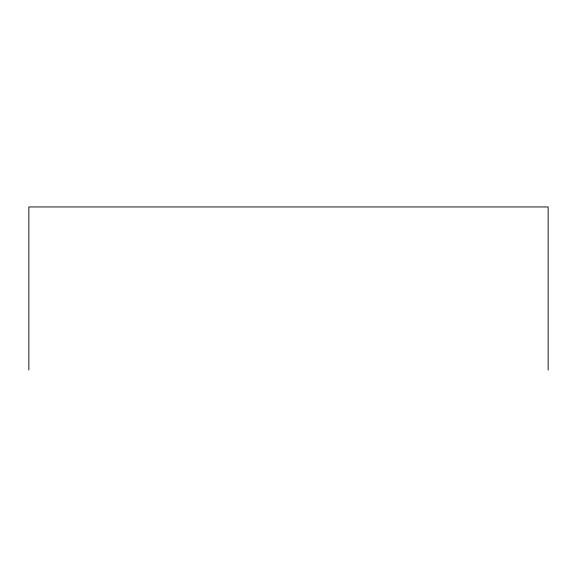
<?xml version="1.0" encoding="UTF-8"?>
<svg xmlns="http://www.w3.org/2000/svg" width="577" height="577" viewBox="0 0 577 577"><rect width="100%" height="100%" fill="white"/><g stroke="black" fill="none" stroke-linecap="round" stroke-linejoin="round"><path stroke-width="0.87" d="M548.15 370.052L548.15 206.948L28.85 206.948L28.85 370.052"/></g></svg>
